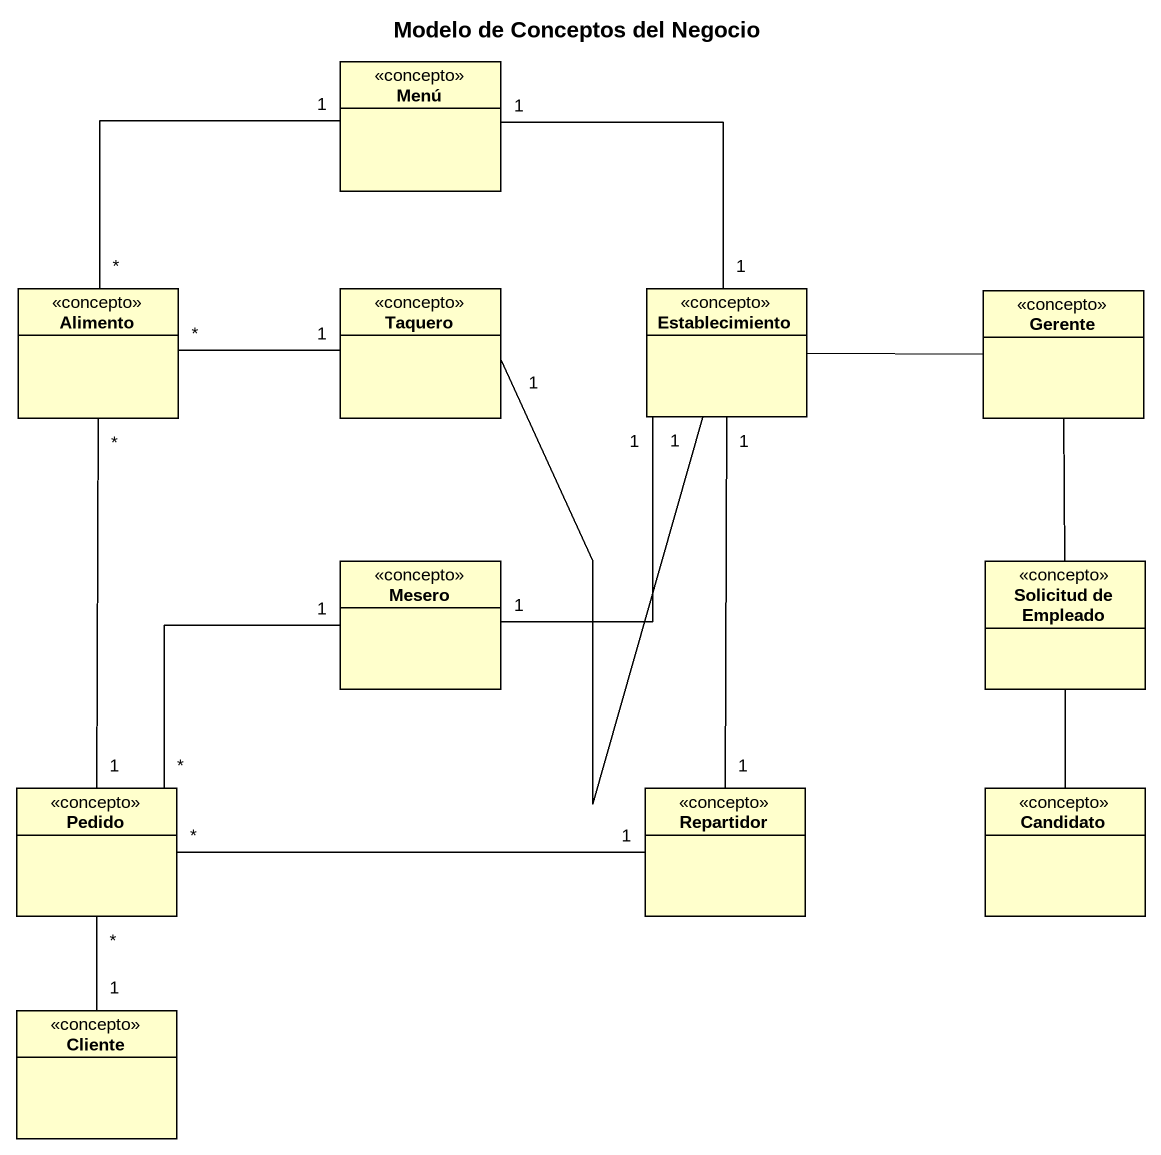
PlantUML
@startuml
title Modelo de Conceptos del Negocio
hide circle
hide empty members
class Menú <<concepto>>
class Alimento <<concepto>>
class Taquero <<concepto>>
class Establecimiento <<concepto>>
class Gerente <<concepto>>
class Mesero <<concepto>>
class "Solicitud de Empleado" as Solicitud_de_Empleado <<concepto>>
class Pedido <<concepto>>
class Repartidor <<concepto>>
class Candidato <<concepto>>
class Cliente <<concepto>>
Menú "1" -- "*" Alimento
Taquero "1" -left- "*" Alimento
Establecimiento "1" -up- "1" Menú
Establecimiento "1" -left- "1" Taquero
Establecimiento -right- Gerente
Establecimiento "1" -- "1" Repartidor
Gerente -- Solicitud_de_Empleado
Mesero "1" -up- "1" Establecimiento
Mesero "1" -- "*" Pedido
Pedido "1" -up- "*" Alimento
Repartidor "1" -left- "*" Pedido
Candidato -up- Solicitud_de_Empleado
Cliente "1" -up- "*" Pedido
@enduml
